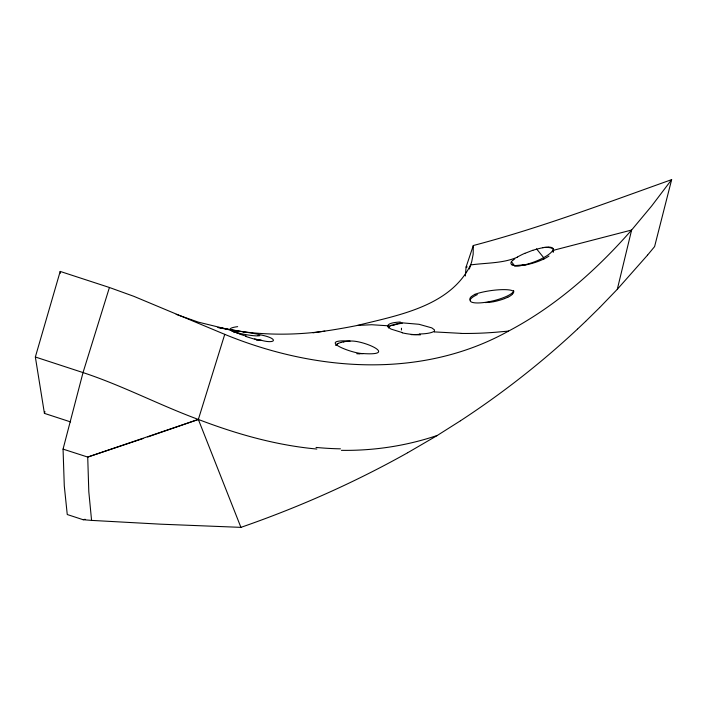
<?xml version="1.0" encoding="UTF-8"?>
<svg xmlns="http://www.w3.org/2000/svg" width="707" height="707" viewBox="0 0 707 707"><rect width="100%" height="100%" fill="white"/><g stroke="black" fill="none" stroke-linecap="round" stroke-linejoin="round"><path stroke-width="1.06" d="M401.435 330.001L401.488 328.225M647.736 254.882L654.594 246.593L671.65 179.64C606.032 202.997 540.731 227.813 473.301 245.523L466.09 267.025L465.339 275.986M599.757 307.492L617.308 289.287L631.616 230.031L651.615 206.046L671.65 179.64M407.356 452.922C365.528 476.368 321.985 496.729 277.259 514.033A444.261 151.943 -12.5 0 1 240.928 527.36L160.622 524.179L91.574 520.396L83.117 519.707L67.253 514.528L64.284 485.868L63.056 449.122L83.028 372.58L109.417 287.493L60.192 271.426L35.35 357L44.417 413.374L70.603 421.92M469.368 268.987L470.606 264.948A710.968 166.216 1.4 0 0 471.755 261.466L473.16 254.281L473.301 245.523M44.417 413.374L44.965 411.598M109.417 287.493L133.826 296.321L224.746 334.358L198.349 419.445L240.919 527.36M313.051 332.803L330.531 330.249A325.379 76.073 1.4 0 0 357.415 325.432L371.767 324.734L387.984 325.786L388.373 327.314L391.086 329.1L402.469 332.644M647.577 255.077L617.308 289.287M434.257 331.733L434.478 329.895L431.809 327.88L419.004 324.292L401.558 322.79L393.525 324.593M599.563 307.686L585.917 321.102M585.679 321.332L577.743 328.852M577.495 329.082C541.226 362.983 501.952 393.631 460.425 420.806M512.805 260.415L514.776 258.842M471.525 296.445L470.968 296.958A22.253 6.169 -9 0 0 469.899 299.361A22.438 6.213 -9 0 0 470.252 300.157M336.939 344.159L337.283 343.938A21.917 5.691 1.2 0 1 338.344 343.319M460.169 420.974L436.793 435.768L407.683 452.736M517.462 257.127C503.163 263.525 486.001 262.739 470.606 264.948C450.156 306.449 398.023 315.269 357.415 325.423M224.746 334.358C314.562 371.272 421.231 379.73 508.536 331.088C555.87 306.131 596.496 270.074 631.616 230.031L553.13 250.375L553.21 251.948M391.121 325.6L391.581 325.37M507.794 297.143L506.937 297.559A21.979 6.434 -10.9 0 1 504.595 298.584M544.098 258.842L543.656 259.054M524.983 253.318L532.813 250.26M338.459 343.346L338.626 343.266A21.581 5.638 1.3 0 1 340.836 342.488M147.701 436.961L198.349 419.445C236.465 434.001 276.101 445.339 316.851 449.042M143.079 438.534L87.721 457.067L63.056 449.122M437.324 435.441C406.507 445.861 373.906 450.836 341.401 450.341M234.167 331.769L233.752 331.866A21.696 3.279 0.9 0 0 233.504 331.928M527.731 264.471L515.456 265.576A22.483 6.575 -17.2 0 0 548.959 256.049M85.158 519.283L83.117 519.707M493.813 301.633L493.035 301.783A21.926 6.805 -10.7 0 1 491.02 302.154L489.332 302.366M343.54 341.879L343.982 341.799M466.09 267.025L467.221 266.901M237.667 326.652C213.841 329.745 254.255 336.939 258.143 335.745M324.813 331.132C297.674 334.906 270.171 335.198 242.987 331.742M508.536 331.088L496.8 332.157A375.426 339.369 27.3 0 1 461.326 333.457M461.317 333.368L434.107 331.892M363.124 353.571C398.978 355.966 363.159 339.979 350.124 341.074C314.571 338.927 352.493 353.836 363.124 353.571A21.334 6.39 2.5 0 1 359.297 353.694M231.755 329.992C241.706 331.663 251.772 332.803 261.617 335.091C279.557 338.9 275.147 344.265 260.901 340.182M218.039 327.403L244.383 331.99M218.136 327.544L229.925 329.86L198.393 322.153L176.184 314.359M35.35 357L83.028 372.58C122.488 385.58 159.402 405.093 198.349 419.445L87.721 457.067L88.808 491.692L91.574 520.396M246.169 335.958L245.435 335.71M238.029 333.112L237.022 332.75M234.591 331.839L233.84 331.548M233.663 331.486L233.663 331.486A20.088 0.557 19 0 0 235.537 332.255M233.239 331.318L231.816 330.761M536.684 249.041L543.497 257.445M511.514 261.846L514.714 265.876M513.556 290.913L513.689 291.337A22.518 6.328 -11.9 0 1 512.787 293.758M553.219 248.82L553.263 248.97A22.173 5.983 -21 0 1 553.068 250.402M60.192 271.426L60.519 273.202M388.019 325.786L388.302 327.35M340.456 448.839A305.574 164.908 28.9 0 1 316.02 447.425M515.288 265.664A21.705 5.462 -17.2 0 1 511.948 264.878M543.029 247.556A22.483 6.575 -17.2 0 1 553.625 250.676M553.245 251.886A22.483 6.575 -17.2 0 1 553.139 252.072M552.671 250.508A22.483 6.089 -20.6 0 1 536.313 261.095A22.483 6.089 -20.6 0 1 514.837 265.929M512.115 264.807A21.979 5.453 -16.8 0 1 511.417 261.873M511.329 261.89A22.792 5.603 -18.2 0 1 512.54 260.468M517.268 257.145A23.11 5.161 -20.1 0 1 524.859 253.283M532.804 250.366A21.564 5.099 -20.2 0 1 536.613 249.164M536.578 249.235A21.21 5.258 -20.4 0 1 542.79 247.75M542.852 247.706A22.562 5.912 -20.8 0 1 548.093 247.15M474.653 294.404A22.35 4.498 -8 0 1 496.42 289.976A22.35 4.498 -8 0 1 513.017 291.01M474.91 294.421A21.952 5.877 -9.9 0 0 473.372 295.243A21.952 5.983 -9.5 0 0 471.649 296.445M513.697 290.877A22.377 5.497 -13.6 0 1 482.51 302.693A22.377 5.497 -13.6 0 1 477.358 294.572M489.394 302.198A22.377 6.725 -10.4 0 1 485.462 302.596M493.822 301.668A21.855 6.681 -10.7 0 0 497.648 300.802L498.011 300.678A22.005 6.531 -10.8 0 0 504.391 298.672M512.522 294.103A22.129 6.39 -11.1 0 1 508.041 297.17M433.311 331.76A21.219 5.17 3.2 0 1 419.525 333.978M419.834 334.287A23.358 6.893 -0.1 0 1 411.262 334.65M420.453 334.835A24.533 7.105 6.3 0 1 402.168 332.82M387.834 325.768A22.103 5.523 5.1 0 1 400.312 322.03M393.702 325.132A21.457 5.532 -2.8 0 1 402.248 323.232M392.297 325.476A21.307 5.647 -2.3 0 1 394.294 324.76M388.497 327.571A21.042 5.956 -0.9 0 1 390.423 325.512M350.08 341.039A21.396 5.833 1.8 0 0 347.897 341.225A21.466 5.762 1.7 0 0 343.911 341.773M340.942 342.453A21.528 5.683 1.5 0 1 343.478 341.861M336.143 345.069A22.315 5.797 1.3 0 1 337.248 344.203M335.772 345.37A22.35 5.965 3 0 1 335.905 345.166M359.333 353.818A21.387 6.787 2.5 0 1 356.788 353.73M233.593 331.698A21.201 3.464 1.7 0 1 237.967 330.929M259.257 340.297A21.245 5.391 5.5 0 1 256.385 340.208M260.963 340.226A21.122 5.073 5.3 0 1 259.177 340.217M261.06 340.314A25.797 4.781 17.9 0 1 259.257 339.89M548.385 247.07A22.474 6.054 -21.3 0 1 553.245 248.891M388.461 327.924A21.201 5.771 -1.2 0 1 392.412 324.893M259.504 340.094A25.788 4.507 17.6 0 1 254.732 338.839M255.121 339.298A24.948 3.8 17.3 0 1 245.585 336.346M244.578 335.737A22.907 1.98 17.5 0 1 239.797 334.058M239.611 333.89A21.298 1.105 18.1 0 1 236.218 332.635M236.889 332.705A20.388 0.601 18.9 0 1 236.474 332.555M232.603 331.017A20.123 0.495 19 0 1 231.454 330.558M231.525 330.567A20.441 0.566 18.5 0 1 231.083 330.39M233.407 331.062A21.307 0.654 17.8 0 1 231.64 330.381M230.933 330.072A23.039 0.778 15.1 0 1 230.243 329.78M231.357 330.019A24.224 0.689 13 0 1 230.402 329.692M259.849 335.71A21.122 4.984 5.2 0 1 258.09 335.701"/></g></svg>
